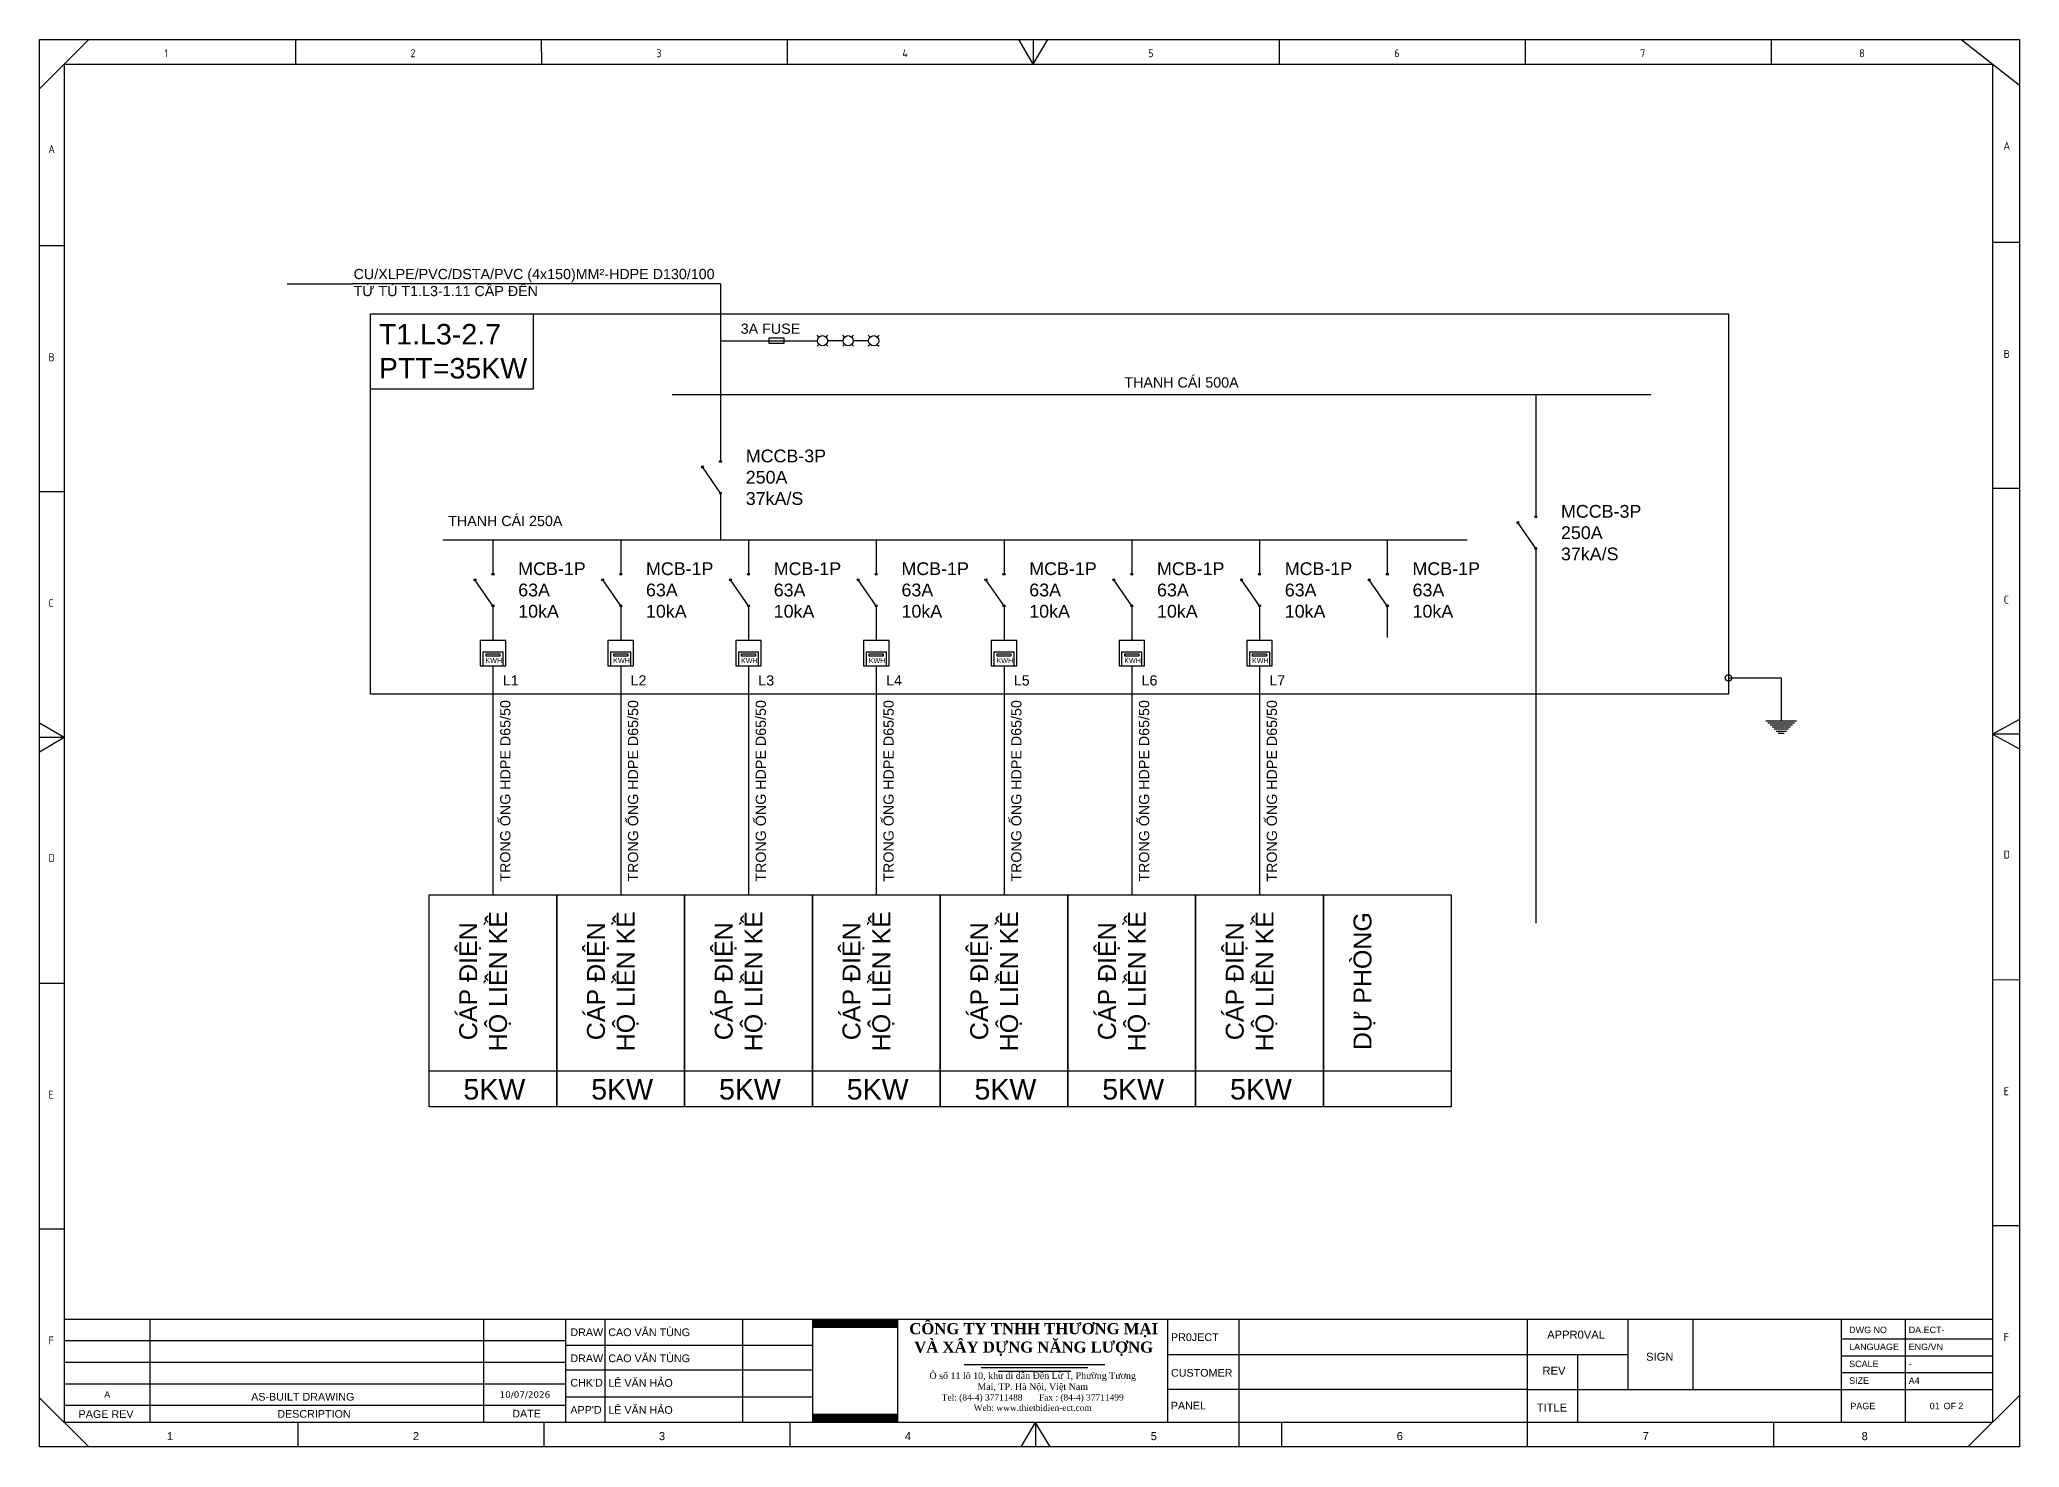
# Model space of a CAD drawing. Header units: millimetres. Extents: x -33730 to 17150, y -76829 to -27437.
# Drawn here: x -20926 to -14999, y -34583 to -30366 of the extents above; entities that cross this region are included whole.
import ezdxf
from ezdxf.enums import TextEntityAlignment as Align

# ---------------------------------------------------------------- set-up
doc = ezdxf.new("R2010")
doc.units = ezdxf.units.MM
doc.header["$LTSCALE"] = 3
doc.layers.add('0 @ 1', color=7, linetype='Continuous')
doc.layers.add('@.VISIBLE', color=7, linetype='Continuous')
doc.styles.add('Annotative', font='arial.ttf')
doc.styles.add('CET-H', font='verdana.ttf', dxfattribs={"height": 4})
doc.styles.add('ROMANS', font='isocp.shx', dxfattribs={"height": 2})
doc.styles.get("Standard").update_dxf_attribs({"font": 'arial.ttf'})

# ---------------------------------------------------------------- blocks, each defined once
blk = doc.blocks.new('DEN BAO PHA_KY HIEU')
for p, q in [((51.78, 11.48), (51.43, 11.83)), ((53.2, 11.48), (53.55, 11.83)), ((56.78, 11.48), (56.43, 11.83)), ((58.2, 11.48), (58.55, 11.83)), ((61.78, 11.48), (61.43, 11.83)), ((63.2, 11.48), (63.55, 11.83)), ((51.78, 10.06), (51.43, 9.71)), ((53.2, 10.06), (53.55, 9.71)), ((56.49, 10.77), (53.49, 10.77)), ((56.78, 10.06), (56.43, 9.71)), ((58.2, 10.06), (58.55, 9.71)), ((61.49, 10.77), (58.49, 10.77)), ((61.78, 10.06), (61.43, 9.71)), ((63.2, 10.06), (63.55, 9.71))]:
    blk.add_line(p, q)
for centre in [(52.49, 10.77), (57.49, 10.77), (62.49, 10.77)]:
    blk.add_circle(centre, 1)
blk = doc.blocks.new('KHUNG TEN CHUAN CET')
at = {"color": 134, "lineweight": 25}
for p, q in [((0, 219.81), (309.02, 219.81)), ((0, 0), (0, 219.81)), ((7.68, 219.81), (0, 212.13)), ((39.92, 219.81), (39.93, 215.97)), ((78.31, 219.81), (78.32, 215.97)), ((116.7, 219.81), (116.7, 215.97)), ((155.09, 215.97), (152.83, 219.81)), ((155.09, 219.81), (155.09, 215.97)), ((155.09, 215.97), (157.36, 219.81)), ((193.47, 219.81), (193.48, 215.97)), ((231.86, 219.81), (231.87, 215.97)), ((270.25, 219.81), (270.26, 215.97)), ((309.02, 212.63), (299.87, 219.81)), ((309.02, 219.81), (309.02, 0)), ((3.85, 215.97), (304.81, 215.97)), ((3.85, 215.97), (3.85, 3.83)), ((304.81, 215.97), (304.81, 3.83)), ((3.85, 187.57), (0, 187.57)), ((309.02, 188.1), (304.81, 188.09)), ((3.85, 149.18), (0, 149.18)), ((309.02, 149.71), (304.81, 149.71)), ((3.85, 110.79), (0, 113.06)), ((309.02, 113.59), (304.81, 111.32)), ((309.02, 111.32), (304.81, 111.32)), ((304.81, 111.32), (309.02, 109.06)), ((3.85, 110.79), (0, 110.79)), ((3.85, 110.79), (0, 108.53)), ((3.85, 72.4), (0, 72.4)), ((309.02, 72.94), (304.81, 72.93)), ((3.85, 34.02), (0, 34.01)), ((308.96, 34.55), (304.81, 34.54)), ((3.85, 19.95), (304.81, 19.95)), ((17.27, 3.85), (17.27, 19.95)), ((88.26, 3.83), (88.26, 19.95)), ((109.76, 3.83), (109.76, 19.95)), ((187.25, 0), (187.25, 19.95)), ((232.25, 0), (232.25, 19.95)), ((247.9, 19.95), (247.9, 8.98)), ((258.12, 8.98), (258.12, 19.95)), ((281.24, 8.98), (281.24, 19.95)), ((291.24, 8.98), (291.24, 19.95)), ((3.85, 16.64), (82.14, 16.64)), ((281.24, 16.9), (304.81, 16.9)), ((3.85, 13.25), (82.14, 13.25)), ((176.12, 14.45), (247.9, 14.45)), ((232.25, 14.45), (247.9, 14.45)), ((240.08, 3.83), (240.08, 14.45)), ((281.24, 14.26), (304.81, 14.26)), ((3.85, 9.87), (82.14, 9.87)), ((281.24, 11.62), (304.81, 11.62)), ((7.68, 0), (0, 7.68)), ((3.85, 6.51), (82.14, 6.51)), ((232.25, 8.98), (176.12, 8.98)), ((232.25, 8.98), (304.81, 8.98)), ((281.24, 3.83), (281.24, 8.98)), ((291.24, 3.83), (291.24, 8.98)), ((309.02, 8.05), (300.98, 0)), ((304.81, 3.83), (3.85, 3.83)), ((40.3, 3.83), (40.31, 0)), ((153.2, 0), (155.47, 3.83)), ((155.46, 3.83), (155.47, 0)), ((157.73, 0), (155.47, 3.83)), ((270.63, 3.83), (270.63, -0.07)), ((309.02, 0), (0, 0))]:
    blk.add_line(p, q, dxfattribs=at)
at = {"color": 134, "lineweight": 25, "ltscale": 50}
for p, q in [((69.36, 3.83), (69.36, 19.95)), ((82.14, 3.83), (82.14, 19.95)), ((120.7, 3.83), (120.7, 19.95)), ((133.95, 3.83), (133.95, 19.95)), ((176.12, 3.83), (176.12, 19.95)), ((82.14, 15.88), (120.7, 15.88)), ((82.14, 12.04), (120.7, 12.04)), ((82.14, 7.82), (120.7, 7.82)), ((78.69, 3.83), (78.69, 0)), ((117.08, 3.83), (117.08, 0)), ((193.85, 3.83), (193.86, 0))]:
    blk.add_line(p, q, dxfattribs=at)
at = {"color": 6}
for p, q in [((144.33, 12.9), (166.25, 12.9)), ((146.99, 12.4), (163.59, 12.4)), ((149.64, 11.85), (160.94, 11.85))]:
    blk.add_line(p, q, dxfattribs=at)
at = {"color": 7, "true_color": 0xffffff, "const_width": 1.35}
for points in [[(120.75, 19.26), (133.91, 19.26)], [(120.75, 4.52), (133.91, 4.52)]]:
    blk.add_lwpolyline(points, dxfattribs=at)
at = {"color": 134, "lineweight": 25, "style": 'ROMANS'}
for s, p in [('1', (19.5, 217.05)), ('2', (57.89, 217.05)), ('3', (96.28, 217.05)), ('4', (134.67, 217.05)), ('5', (173.05, 217.05)), ('6', (211.45, 217.05)), ('7', (249.83, 217.05)), ('8', (284.01, 217.05)), ('A', (1.37, 202.08)), ('A', (306.55, 202.61)), ('B', (1.4, 169.56)), ('B', (306.57, 170.09)), ('C', (306.57, 131.71)), ('C', (1.4, 131.18)), ('D', (306.57, 91.9)), ('D', (1.4, 91.37)), ('E', (1.4, 54.4)), ('E', (306.57, 54.93)), ('F', (1.4, 16.01)), ('F', (306.57, 16.54))]:
    blk.add_text(s, height=1.25, dxfattribs=at).set_placement(p)
at = {"color": 1, "insert": (155.16, 19.34), "char_height": 1.7247, "width": 46.2113, "attachment_point": 2}
blk.add_mtext('{\\fTimes New Roman|b1|i0|c0|p18;CÔNG TY TNHH THƯƠNG MẠI \\PVÀ XÂY DỰNG NĂNG LƯỢNG}', dxfattribs=at)
at = {"color": 3, "insert": (155.01, 11.66), "char_height": 0.99989, "width": 34.762, "attachment_point": 2}
blk.add_mtext('{\\fTimes New Roman|b0|i0|c163|p18;\\H1.029x;Ô số 11 lô 10, khu di dân Đền Lừ 1, Phường \\fTimes New Roman|b0|i0|c0|p18;Tương\\fTimes New Roman|b0|i0|c163|p18; Mai,\\fTimes New Roman|b0|i0|c0|p18; TP. Hà Nội, Việt Nam\\H0.9429x;\\P\\fTimes New Roman|b0|i0|c238|p18;Tel: (84-4) 37711488       Fax : (84-4) 37711499     \\PWeb: www.thietbidien-ect.com\\P\\fTimes New Roman|b0|i0|c0|p18;\\H1.03x;     }', dxfattribs=at)
at = {"style": 'Annotative'}
for tag, p in [('DRAWING_NO', (291.74, 17.78)), ('SCALE', (291.74, 12.47)), ('SIZE', (291.74, 9.86)), ('TOTAL_PAGE', (299.49, 5.93))]:
    blk.add_attdef(tag, p, '', height=1, dxfattribs=at)
for tag, p in [('DRAW_1', (88.76, 17.91)), ('DRAW_2', (88.76, 13.85)), ('CHECKED', (88.76, 10.01)), ('APPROVED', (88.76, 5.79))]:
    blk.add_attdef(tag, text='', height=1.2, dxfattribs=at).set_placement(p, align=Align.MIDDLE_LEFT)
for tag, height, style, p in [('PR0JECT', 1.2, 'Annotative', (209.75, 17.19)), ('CUSTOMER', 1.2, 'Annotative', (209.75, 11.6)), ('REV', 1, 'Annotative', (10.56, 8.19)), ('DATE', 1, 'CET-H', (75.75, 8.19)), ('PR0JECT_N0.', 1.2, 'Annotative', (209.75, 6.47)), ('TEN_BAN_VE', 1.2, 'Annotative', (260.66, 6.41))]:
    blk.add_attdef(tag, text='', height=height, dxfattribs=dict(style=style)).set_placement(p, align=Align.MIDDLE_CENTER)
blk.add_attdef('PAGE', text='', height=1, dxfattribs=at).set_placement((296.57, 5.9), align=Align.RIGHT)
at = {"layer": '0 @ 1', "color": 134, "lineweight": 25, "style": 'Annotative'}
for s, height, p in [('DWG NO', 1, (282.45, 17.78)), ('PR0JECT', 1.2, (176.59, 16.55)), ('APPR0VAL', 1.249, (235.31, 16.92)), ('LANGUAGE ', 1, (282.45, 15.14)), ('ENG/VN', 1, (291.74, 15.14)), ('REV', 1.249, (234.58, 11.29)), ('SIGN', 1.249, (250.75, 13.47)), ('SCALE ', 1, (282.45, 12.47)), ('CUSTOMER', 1.2, (176.59, 10.98)), ('SIZE ', 1, (282.45, 9.86)), ('AS-BUILT DRAWING', 1.2, (33.02, 7.24)), ('PANEL', 1.2, (176.56, 5.86)), ('TITLE ', 1.249, (233.67, 5.53)), ('PAGE ', 1, (282.64, 5.9)), ('OF', 1, (297.2, 5.9)), ('PAGE REV', 1.2, (6.09, 4.54)), ('DESCRIPTION', 1.2, (37.1, 4.57)), ('DATE', 1.2, (73.78, 4.61)), ('1', 1.25, (19.88, 1.07)), ('2', 1.25, (58.27, 1.07)), ('3', 1.25, (96.66, 1.07)), ('4', 1.25, (135.05, 1.07)), ('5', 1.25, (173.43, 1.07)), ('6', 1.25, (211.83, 1.07)), ('7', 1.25, (250.21, 1.07)), ('8', 1.25, (284.39, 1.07))]:
    blk.add_text(s, height=height, dxfattribs=at).set_placement(p)
for s, p in [('DRAW', (82.84, 17.92)), ('DRAW', (82.84, 13.85)), ("CHK'D", (82.84, 10.04)), ("APP'D", (82.84, 5.8))]:
    blk.add_text(s, height=1.2, dxfattribs=at).set_placement(p, align=Align.MIDDLE_LEFT)
blk = doc.blocks.new('*U2407')
ref = blk.add_blockref('KHUNG TEN CHUAN CET', (-20926.1, -34581.6), dxfattribs=dict(xscale=19.18109915809952, yscale=19.18109915809952, zscale=19.18109915809952))
ref.add_attrib('DATE', '10/07/2026', dxfattribs={"layer": '0 @ 1', "height": 19.18, "style": 'CET-H'}).set_placement((-19473.1, -34424.5), align=Align.MIDDLE_CENTER)
ref.add_attrib('APPROVED', 'LÊ VĂN HẢO', dxfattribs={"layer": '0 @ 1', "height": 23.02, "style": 'Annotative'}).set_placement((-19223.5, -34470.7), align=Align.MIDDLE_LEFT)
ref.add_attrib('CHECKED', 'LÊ VĂN HẢO', dxfattribs={"layer": '0 @ 1', "height": 23.02, "style": 'Annotative'}).set_placement((-19223.5, -34389.7), align=Align.MIDDLE_LEFT)
ref.add_attrib('DRAW_2', 'CAO VĂN TÙNG', dxfattribs={"layer": '0 @ 1', "height": 23.017, "style": 'Annotative'}).set_placement((-19223.5, -34316), align=Align.MIDDLE_LEFT)
ref.add_attrib('DRAW_1', 'CAO VĂN TÙNG', dxfattribs={"layer": '0 @ 1', "height": 23.017, "style": 'Annotative'}).set_placement((-19223.5, -34238), align=Align.MIDDLE_LEFT)
ref.add_attrib('TOTAL_PAGE', '2', (-15181.5, -34468), dxfattribs={"layer": '0 @ 1', "height": 19.2, "style": 'Annotative'})
ref.add_attrib('PAGE', '01', dxfattribs={"layer": '0 @ 1', "height": 19.18, "style": 'Annotative'}).set_placement((-15237.6, -34468.5), align=Align.RIGHT)
ref.add_attrib('DRAWING_NO', 'DA.ECT-', (-15330.2, -34240.5), dxfattribs={"layer": '0 @ 1', "height": 19.18, "style": 'Annotative'})
ref.add_attrib('SIZE', 'A4', (-15330.2, -34392.5), dxfattribs={"layer": '0 @ 1', "height": 19.18, "style": 'Annotative'})
ref.add_attrib('SCALE', '-', (-15330.2, -34342.4), dxfattribs={"layer": '0 @ 1', "height": 19.2, "style": 'Annotative'})
ref.add_attrib('REV', 'A', dxfattribs={"layer": '0 @ 1', "height": 19.2, "style": 'Annotative'}).set_placement((-20723.6, -34424.5), align=Align.MIDDLE_CENTER)

msp = doc.modelspace()

# ---------------------------------------------------------------- linework, layer by layer
for p, q in [((-20184.59, -31097.26), (-19990.7, -31097.26)), ((-18887.46, -31097.26), (-19990.7, -31097.26)), ((-18887.46, -31097.26), (-18887.46, -31566.02)), ((-18887.46, -31267.62), (-18742.72, -31267.62)), ((-18742.72, -31267.62), (-18696.82, -31267.62)), ((-18696.82, -31267.62), (-18597.19, -31267.62)), ((-19032.25, -31429.01), (-16102.59, -31429.01)), ((-16446.73, -31429.01), (-16446.73, -31692.09)), ((-18887.46, -31566.02), (-18887.46, -31629.1)), ((-18887.46, -31724.17), (-18941.43, -31645.9)), ((-16446.73, -31692.09), (-16446.73, -31795.1)), ((-18887.46, -31724.17), (-18887.46, -31818.52)), ((-18887.46, -31818.52), (-18887.46, -31863.88)), ((-16446.73, -31890.17), (-16500.7, -31811.9)), ((-19718.77, -31863.88), (-16651.71, -31863.88)), ((-19568.71, -31863.88), (-19568.71, -31966.89)), ((-19186.21, -31863.88), (-19186.21, -31966.89)), ((-18803.71, -31863.88), (-18803.71, -31966.89)), ((-18421.21, -31863.88), (-18421.21, -31966.89)), ((-18038.71, -31863.88), (-18038.71, -31966.89)), ((-17656.21, -31863.88), (-17656.21, -31966.89)), ((-17273.71, -31863.88), (-17273.71, -31966.89)), ((-16891.21, -31863.88), (-16891.21, -31966.89)), ((-16446.73, -31890.17), (-16446.73, -31984.52)), ((-19568.71, -32061.97), (-19622.69, -31983.7)), ((-19186.21, -32061.97), (-19240.19, -31983.7)), ((-18803.71, -32061.97), (-18857.69, -31983.7)), ((-18421.21, -32061.97), (-18475.19, -31983.7)), ((-18038.71, -32061.97), (-18092.69, -31983.7)), ((-17656.21, -32061.97), (-17710.19, -31983.7)), ((-17273.71, -32061.97), (-17327.69, -31983.7)), ((-16891.21, -32061.97), (-16945.19, -31983.7)), ((-16446.73, -31984.52), (-16446.73, -33012.76)), ((-19568.71, -32061.97), (-19568.71, -32156.32)), ((-19186.21, -32061.97), (-19186.21, -32156.32)), ((-18803.71, -32061.97), (-18803.71, -32156.32)), ((-18421.21, -32061.97), (-18421.21, -32156.32)), ((-18038.71, -32061.97), (-18038.71, -32156.32)), ((-17656.21, -32061.97), (-17656.21, -32156.32)), ((-17273.71, -32061.97), (-17273.71, -32156.32)), ((-16891.21, -32061.97), (-16891.21, -32156.32)), ((-19568.71, -32156.32), (-19568.71, -32165.49)), ((-19186.21, -32156.32), (-19186.21, -32165.49)), ((-18803.71, -32156.32), (-18803.71, -32165.49)), ((-18421.21, -32156.32), (-18421.21, -32165.49)), ((-18038.71, -32156.32), (-18038.71, -32165.49)), ((-17656.21, -32156.32), (-17656.21, -32165.49)), ((-17273.71, -32156.32), (-17273.71, -32165.49)), ((-19568.71, -32241.99), (-19568.71, -32927.48)), ((-19186.21, -32241.99), (-19186.21, -32927.48)), ((-18803.71, -32241.99), (-18803.71, -32927.48)), ((-18421.21, -32241.99), (-18421.21, -32927.48)), ((-18038.71, -32241.99), (-18038.71, -32927.48)), ((-17656.21, -32241.99), (-17656.21, -32927.48)), ((-17273.71, -32241.99), (-17273.71, -32927.48)), ((-15869.58, -32277.89), (-15711.71, -32277.89)), ((-15711.71, -32277.89), (-15711.71, -32406.19)), ((-15757.61, -32406.19), (-15665.81, -32406.19)), ((-15751.49, -32412.31), (-15671.93, -32412.31)), ((-15745.37, -32418.43), (-15678.05, -32418.43)), ((-15739.25, -32424.55), (-15684.17, -32424.55)), ((-15733.13, -32430.67), (-15690.29, -32430.67)), ((-15727.01, -32436.79), (-15696.41, -32436.79)), ((-15720.89, -32442.91), (-15702.53, -32442.91)), ((-19759.96, -33454.38), (-19377.46, -33454.38)), ((-19377.46, -33454.38), (-18994.96, -33454.38)), ((-18994.96, -33454.38), (-18612.46, -33454.38)), ((-18612.46, -33454.38), (-18229.96, -33454.38)), ((-18229.96, -33454.38), (-17847.46, -33454.38)), ((-17847.46, -33454.38), (-17464.96, -33454.38)), ((-17464.96, -33454.38), (-17082.46, -33454.38)), ((-17082.46, -33454.38), (-16699.96, -33454.38))]:
    msp.add_line(p, q)
for points in [[(-19935.47, -31187.21), (-15869.58, -31187.21), (-15869.58, -32326.08), (-19935.47, -32326.08)], [(-19935.47, -31187.21), (-19448.1, -31187.21), (-19448.1, -31413.18), (-19935.47, -31413.18)], [(-18742.72, -31275.27), (-18696.82, -31275.27), (-18696.82, -31259.97), (-18742.72, -31259.97)], [(-19606.96, -32241.99), (-19530.46, -32241.99), (-19530.46, -32165.49), (-19606.96, -32165.49)], [(-19224.46, -32241.99), (-19147.96, -32241.99), (-19147.96, -32165.49), (-19224.46, -32165.49)], [(-18841.96, -32241.99), (-18765.46, -32241.99), (-18765.46, -32165.49), (-18841.96, -32165.49)], [(-18459.46, -32241.99), (-18382.96, -32241.99), (-18382.96, -32165.49), (-18459.46, -32165.49)], [(-18076.96, -32241.99), (-18000.46, -32241.99), (-18000.46, -32165.49), (-18076.96, -32165.49)], [(-17694.46, -32241.99), (-17617.96, -32241.99), (-17617.96, -32165.49), (-17694.46, -32165.49)], [(-17311.96, -32241.99), (-17235.46, -32241.99), (-17235.46, -32165.49), (-17311.96, -32165.49)], [(-19599.14, -32241.99), (-19538.29, -32241.99), (-19538.29, -32201.06), (-19599.14, -32201.06)], [(-19589.61, -32205.4), (-19547.82, -32205.4), (-19547.82, -32212.59), (-19589.61, -32212.59)], [(-19216.64, -32241.99), (-19155.79, -32241.99), (-19155.79, -32201.06), (-19216.64, -32201.06)], [(-19207.11, -32205.4), (-19165.32, -32205.4), (-19165.32, -32212.59), (-19207.11, -32212.59)], [(-18834.14, -32241.99), (-18773.29, -32241.99), (-18773.29, -32201.06), (-18834.14, -32201.06)], [(-18824.61, -32205.4), (-18782.82, -32205.4), (-18782.82, -32212.59), (-18824.61, -32212.59)], [(-18451.64, -32241.99), (-18390.79, -32241.99), (-18390.79, -32201.06), (-18451.64, -32201.06)], [(-18442.11, -32205.4), (-18400.32, -32205.4), (-18400.32, -32212.59), (-18442.11, -32212.59)], [(-18069.14, -32241.99), (-18008.29, -32241.99), (-18008.29, -32201.06), (-18069.14, -32201.06)], [(-18059.61, -32205.4), (-18017.82, -32205.4), (-18017.82, -32212.59), (-18059.61, -32212.59)], [(-17686.64, -32241.99), (-17625.79, -32241.99), (-17625.79, -32201.06), (-17686.64, -32201.06)], [(-17677.11, -32205.4), (-17635.32, -32205.4), (-17635.32, -32212.59), (-17677.11, -32212.59)], [(-17304.14, -32241.99), (-17243.29, -32241.99), (-17243.29, -32201.06), (-17304.14, -32201.06)], [(-17294.61, -32205.4), (-17252.82, -32205.4), (-17252.82, -32212.59), (-17294.61, -32212.59)], [(-19759.96, -32927.48), (-19377.46, -32927.48), (-19377.46, -33562.26), (-19759.96, -33562.26)], [(-19377.46, -32927.48), (-18994.96, -32927.48), (-18994.96, -33562.26), (-19377.46, -33562.26)], [(-18994.96, -32927.48), (-18612.46, -32927.48), (-18612.46, -33562.26), (-18994.96, -33562.26)], [(-18612.46, -32927.48), (-18229.96, -32927.48), (-18229.96, -33562.26), (-18612.46, -33562.26)], [(-18229.96, -32927.48), (-17847.46, -32927.48), (-17847.46, -33562.26), (-18229.96, -33562.26)], [(-17847.46, -32927.48), (-17464.96, -32927.48), (-17464.96, -33562.26), (-17847.46, -33562.26)], [(-17464.96, -32927.48), (-17082.46, -32927.48), (-17082.46, -33562.26), (-17464.96, -33562.26)], [(-17082.46, -32927.48), (-16699.96, -32927.48), (-16699.96, -33562.26), (-17082.46, -33562.26)]]:
    msp.add_lwpolyline(points, close=True)
for centre, radius in [((-18941.43, -31645.9), 3.06), ((-18887.46, -31629.1), 3.06), ((-18887.46, -31724.17), 3.06), ((-16500.7, -31811.9), 3.06), ((-16446.73, -31795.1), 3.06), ((-16446.73, -31890.17), 3.06), ((-19622.69, -31983.7), 3.06), ((-19568.71, -31966.89), 3.06), ((-19240.19, -31983.7), 3.06), ((-19186.21, -31966.89), 3.06), ((-18857.69, -31983.7), 3.06), ((-18803.71, -31966.89), 3.06), ((-18475.19, -31983.7), 3.06), ((-18421.21, -31966.89), 3.06), ((-18092.69, -31983.7), 3.06), ((-18038.71, -31966.89), 3.06), ((-17710.19, -31983.7), 3.06), ((-17656.21, -31966.89), 3.06), ((-17327.69, -31983.7), 3.06), ((-17273.71, -31966.89), 3.06), ((-16945.19, -31983.7), 3.06), ((-16891.21, -31966.89), 3.06), ((-19568.71, -32061.97), 3.06), ((-19186.21, -32061.97), 3.06), ((-18803.71, -32061.97), 3.06), ((-18421.21, -32061.97), 3.06), ((-18038.71, -32061.97), 3.06), ((-17656.21, -32061.97), 3.06), ((-17273.71, -32061.97), 3.06), ((-16891.21, -32061.97), 3.06), ((-15869.58, -32277.89), 9.8)]:
    msp.add_circle(centre, radius)

# ---------------------------------------------------------------- block references
at = {"xscale": 15.3, "yscale": 15.3, "zscale": 15.3}
msp.add_blockref('DEN BAO PHA_KY HIEU', (-19385.02, -31432.38), dxfattribs=at)
at = {"layer": '@.VISIBLE'}
msp.add_blockref('*U2407', (0, 0), dxfattribs=at)

# ---------------------------------------------------------------- texts
at = {"attachment_point": 1}
for s, width, insert, char_height in [('CU/XLPE/PVC/DSTA/PVC (4x150)MM²-HDPE D130/100\\PTỪ TỦ T1.L3-1.11 CẤP ĐẾN', 1198.542, (-19986.03, -31052.54), 30.6), ('T1.L3-2.7\\PPTT=35KW', 1198.542, (-19910.36, -31217.5), 61.2), ('3A FUSE', 1198.542, (-18827.04, -31216.3), 30.6), ('THANH CÁI 500A', 1198.542, (-17678.36, -31377.33), 30.6), ('MCCB-3P\\P250A\\P37kA/S', 509.7292, (-18811.9, -31593.67), 38.25), ('MCCB-3P\\P250A\\P37kA/S', 509.7292, (-16371.16, -31759.68), 38.25), ('THANH CÁI 250A', 1198.542, (-19702.93, -31792.28), 30.6), ('MCB-1P\\P63A\\P10kA', 509.7292, (-19493.15, -31931.47), 38.25), ('MCB-1P\\P63A\\P10kA', 509.7292, (-19110.65, -31931.47), 38.25), ('MCB-1P\\P63A\\P10kA', 509.7292, (-18728.15, -31931.47), 38.25), ('MCB-1P\\P63A\\P10kA', 509.7292, (-18345.65, -31931.47), 38.25), ('MCB-1P\\P63A\\P10kA', 509.7292, (-17963.15, -31931.47), 38.25), ('MCB-1P\\P63A\\P10kA', 509.7292, (-17580.65, -31931.47), 38.25), ('MCB-1P\\P63A\\P10kA', 509.7292, (-17198.15, -31931.47), 38.25), ('MCB-1P\\P63A\\P10kA', 509.7292, (-16815.65, -31931.47), 38.25), ('KWH', 509.7292, (-19591.25, -32218.08), 15.3), ('KWH', 509.7292, (-19208.75, -32218.08), 15.3), ('KWH', 509.7292, (-18826.25, -32218.08), 15.3), ('KWH', 509.7292, (-18443.75, -32218.08), 15.3), ('KWH', 509.7292, (-18061.25, -32218.08), 15.3), ('KWH', 509.7292, (-17678.75, -32218.08), 15.3), ('KWH', 509.7292, (-17296.25, -32218.08), 15.3), ('L1', 1198.542, (-19539.39, -32269.87), 30.6), ('L2', 1198.542, (-19156.89, -32269.87), 30.6), ('L3', 1198.542, (-18774.39, -32269.87), 30.6), ('L4', 1198.542, (-18391.89, -32269.87), 30.6), ('L5', 1198.542, (-18009.39, -32269.87), 30.6), ('L6', 1198.542, (-17626.89, -32269.87), 30.6), ('L7', 1198.542, (-17244.39, -32269.87), 30.6), ('\\pi508.89037;5KW', 1198.542, (-20166.03, -33479.61), 61.2), ('\\pi508.89037;5KW', 1198.542, (-19783.53, -33479.61), 61.2), ('\\pi508.89037;5KW', 1198.542, (-19401.03, -33479.61), 61.2), ('\\pi508.89037;5KW', 1198.542, (-19018.53, -33479.61), 61.2), ('\\pi508.89037;5KW', 1198.542, (-18636.03, -33479.61), 61.2), ('\\pi508.89037;5KW', 1198.542, (-18253.53, -33479.61), 61.2), ('\\pi508.89037;5KW', 1198.542, (-17871.03, -33479.61), 61.2)]:
    msp.add_mtext_dynamic_manual_height_columns(s, width=width, gutter_width=15.3, heights=[0], dxfattribs=dict(at, insert=insert, char_height=char_height))
at = {"attachment_point": 1, "rotation": 90}
for s, insert, char_height in [('TRONG ỐNG HDPE D65/50', (-19547.17, -32888.23), 30.6), ('TRONG ỐNG HDPE D65/50', (-19164.67, -32888.23), 30.6), ('TRONG ỐNG HDPE D65/50', (-18782.17, -32888.23), 30.6), ('TRONG ỐNG HDPE D65/50', (-18399.67, -32888.23), 30.6), ('TRONG ỐNG HDPE D65/50', (-18017.17, -32888.23), 30.6), ('TRONG ỐNG HDPE D65/50', (-17634.67, -32888.23), 30.6), ('TRONG ỐNG HDPE D65/50', (-17252.17, -32888.23), 30.6), ('\\pi427.53476;CÁP ĐIỆN\\P\\pi394.33083;HỘ LIỀN KỀ', (-19669.73, -33790.58), 53.55), ('\\pi427.53476;CÁP ĐIỆN\\P\\pi394.33083;HỘ LIỀN KỀ', (-19287.23, -33790.58), 53.55), ('\\pi427.53476;CÁP ĐIỆN\\P\\pi394.33083;HỘ LIỀN KỀ', (-18904.73, -33790.58), 53.55), ('\\pi427.53476;CÁP ĐIỆN\\P\\pi394.33083;HỘ LIỀN KỀ', (-18522.23, -33790.58), 53.55), ('\\pi427.53476;CÁP ĐIỆN\\P\\pi394.33083;HỘ LIỀN KỀ', (-18139.73, -33790.58), 53.55), ('\\pi427.53476;CÁP ĐIỆN\\P\\pi394.33083;HỘ LIỀN KỀ', (-17757.23, -33790.58), 53.55), ('\\pi427.53476;CÁP ĐIỆN\\P\\pi394.33083;HỘ LIỀN KỀ', (-17374.73, -33790.58), 53.55), ('\\pi397.98363;DỰ PHÒNG', (-16992.23, -33790.58), 53.55)]:
    msp.add_mtext_dynamic_manual_height_columns(s, width=1198.542, gutter_width=15.3, heights=[0], dxfattribs=dict(at, insert=insert, char_height=char_height))

doc.saveas('drawing.dxf')
